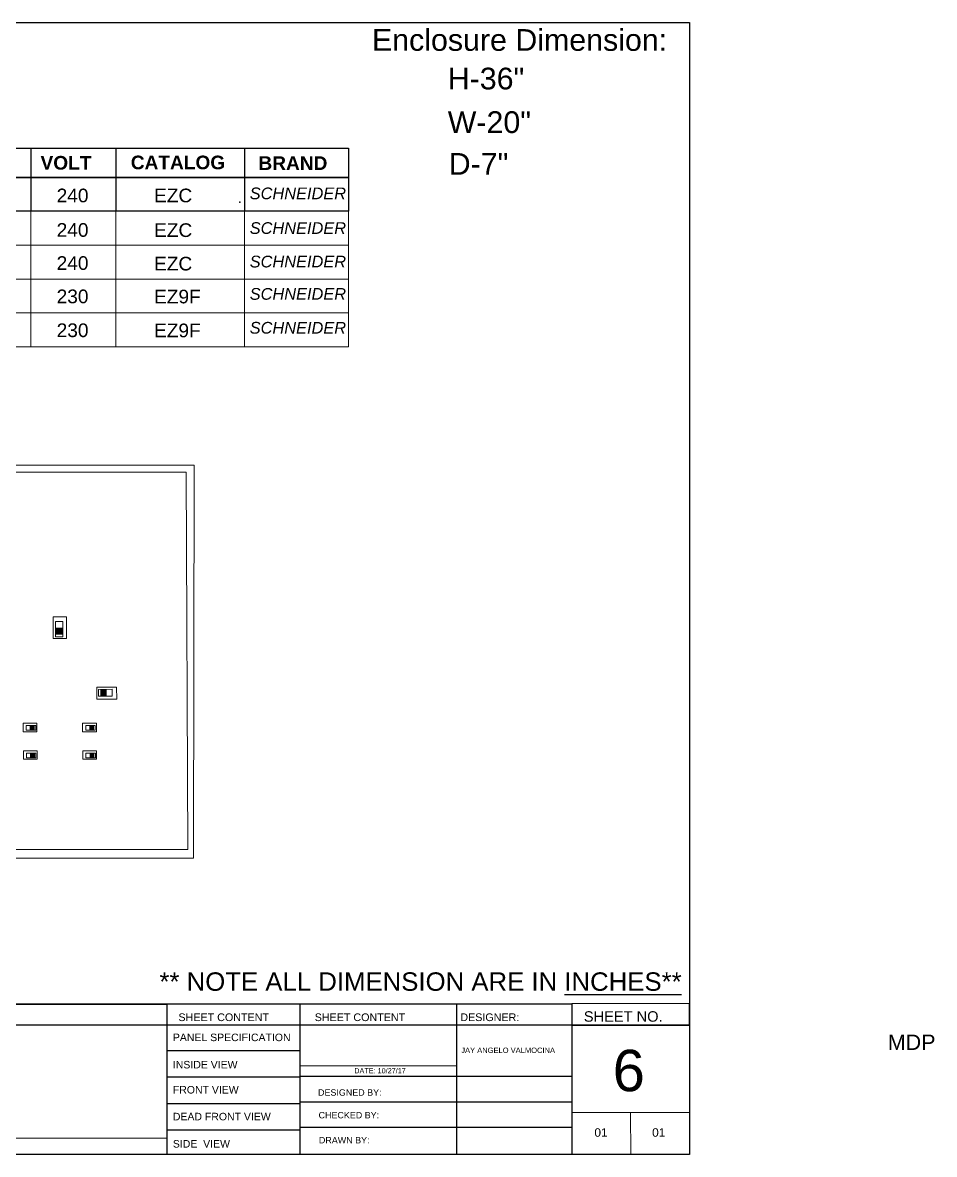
# Model space of a CAD drawing. Header units: inches. Extents: x 18739 to 22272, y 3658 to 7913.
# Drawn here: x 21311.1 to 21461.3, y 4806.9 to 4993.4 of the extents above; entities that cross this region are included whole.
import ezdxf

# ---------------------------------------------------------------- set-up
doc = ezdxf.new("R2010")
doc.units = ezdxf.units.IN
doc.header["$MEASUREMENT"] = 0
for name, color, linetype, lineweight in [('300-600AT', 7, 'Continuous', 13), ('ENCLOSRURE', 7, 'Continuous', 20), ('FL1500-OBJECT', 7, 'Continuous', 15)]:
    doc.layers.add(name, color=color, linetype=linetype, lineweight=lineweight)
doc.layers.add('DOOR', color=1, linetype='Continuous')
doc.styles.get("Standard").update_dxf_attribs({"font": 'arial.ttf'})
doc.styles.add('style2', font='swissk.ttf')

msp = doc.modelspace()

# ---------------------------------------------------------------- hatches: boundary and pattern name
at = {"layer": 'ENCLOSRURE'}
h = msp.add_hatch(color=3, dxfattribs=at)
h.dxf.hatch_style = 1
h.paths.add_polyline_path([(21317.65862, 4892.58372), (21317.65862, 4893.58305), (21316.56548, 4893.58305), (21316.56548, 4892.58372)])
h = msp.add_hatch(color=3, dxfattribs=at)
h.dxf.hatch_style = 1
h.paths.add_polyline_path([(21323.94704, 4882.44185), (21324.86082, 4882.44543), (21324.85691, 4883.44499), (21323.94313, 4883.44141)])
h = msp.add_hatch(color=3, dxfattribs=at)
h.dxf.hatch_style = 1
h.paths.add_polyline_path([(21312.96744, 4877.4926), (21312.33352, 4877.4926), (21312.33352, 4876.79918), (21312.96744, 4876.79918)])
h = msp.add_hatch(color=3, dxfattribs=at)
h.dxf.hatch_style = 1
h.paths.add_polyline_path([(21322.77707, 4877.4926), (21322.14315, 4877.4926), (21322.14315, 4876.79918), (21322.77707, 4876.79918)])
h = msp.add_hatch(color=3, dxfattribs=at)
h.dxf.hatch_style = 1
h.paths.add_polyline_path([(21313.01541, 4872.94692), (21312.38149, 4872.94692), (21312.38149, 4872.25349), (21313.01541, 4872.25349)])
h = msp.add_hatch(color=3, dxfattribs=at)
h.dxf.hatch_style = 1
h.paths.add_polyline_path([(21322.82505, 4872.94692), (21322.19113, 4872.94692), (21322.19113, 4872.25349), (21322.82505, 4872.25349)])

# ---------------------------------------------------------------- linework, layer by layer
for p, q in [((21312.44314, 4972.64634), (21312.44314, 4962.27128)), ((21326.42831, 4972.64634), (21326.42831, 4962.27128)), ((21347.65702, 4972.64634), (21347.65702, 4962.27128)), ((21153.72303, 4831.68107, 0.00935), (21401.57064, 4831.68107, 0.00935)), ((21356.82833, 4806.85811, 0.01028), (21356.82833, 4831.622, 0.01028)), ((21382.61688, 4806.85811, 0.01028), (21382.61688, 4831.622, 0.01028)), ((21401.57064, 4831.68107, 0.01028), (21401.57064, 4806.86404, 0.01028)), ((21420.83294, 4828.13142, 0.01028), (21222.51091, 4828.1314, -0.00122)), ((21356.82833, 4823.92644, 77.40414), (21334.85218, 4823.92644, 77.40583)), ((21356.82833, 4819.56923, 77.40414), (21334.85218, 4819.56923, 77.40583)), ((21401.57064, 4819.70115, 0.00863), (21356.82833, 4819.70115, 0.01028)), ((21401.57064, 4815.48602, 0.00863), (21356.83327, 4815.48602, 0.01028)), ((21356.82833, 4815.21202, 77.40414), (21334.85218, 4815.21202, 77.40583)), ((21356.82833, 4810.8548, 77.40414), (21334.85218, 4810.8548, 77.40583)), ((21401.57064, 4811.27089, 0.00863), (21356.82833, 4811.27089, 0.01027))]:
    msp.add_line(p, q)
at = {"elevation": 0.01028}
for points in [[(21153.72303, 4806.85811), (21153.72303, 4993.36027), (21420.93489, 4993.36027), (21420.93489, 4806.85811)], [(21334.85218, 4806.85811), (21268.25899, 4806.85811), (21268.25899, 4831.622), (21334.85218, 4831.622)], [(21401.57064, 4828.13142), (21420.93489, 4828.11908), (21420.93489, 4831.70374), (21401.57064, 4831.68107)]]:
    msp.add_lwpolyline(points, close=True, dxfattribs=at)
for points in [[(21300.46568, 4972.64634), (21364.78536, 4972.64634), (21364.78536, 4967.85399), (21300.46568, 4967.85399)], [(21300.46568, 4967.85399), (21364.78536, 4967.85399), (21364.78536, 4962.27128), (21300.46568, 4962.27128)]]:
    msp.add_lwpolyline(points)
at = {"layer": '300-600AT'}
for points, elevation in [([(21318.30183, 4891.87752), (21316.10382, 4891.87752), (21316.10382, 4895.45304), (21318.30183, 4895.45304)], -1311.75533), ([(21317.7244, 4892.1653), (21316.50892, 4892.1653), (21316.50892, 4894.64551), (21317.7244, 4894.64551)], -1311.75533), ([(21317.65862, 4892.58372), (21316.56548, 4892.58372), (21316.56548, 4893.58305), (21317.65862, 4893.58305)], -1311.75533), ([(21323.3036, 4881.85116), (21323.29572, 4883.86103), (21326.56518, 4883.87384), (21326.57305, 4881.86398)], -1079.5302), ([(21323.56467, 4882.3802), (21323.56032, 4883.49163), (21325.82822, 4883.50052), (21325.83257, 4882.38909)], -1079.5302), ([(21323.94704, 4882.44185), (21323.94313, 4883.44141), (21324.85691, 4883.44499), (21324.86082, 4882.44543)], -1079.5302), ([(21313.41542, 4877.90063), (21313.41542, 4876.50632), (21311.14729, 4876.50632), (21311.14729, 4877.90063)], -748.89812), ([(21313.23287, 4877.53433), (21313.23287, 4876.7633), (21311.65955, 4876.7633), (21311.65955, 4877.53433)], -748.89812), ([(21312.96744, 4877.4926), (21312.96744, 4876.79918), (21312.33352, 4876.79918), (21312.33352, 4877.4926)], -748.89812), ([(21323.22505, 4877.90063), (21323.22505, 4876.50632), (21320.95693, 4876.50632), (21320.95693, 4877.90063)], -748.89812), ([(21323.0425, 4877.53433), (21323.0425, 4876.7633), (21321.46918, 4876.7633), (21321.46918, 4877.53433)], -748.89812), ([(21322.77707, 4877.4926), (21322.77707, 4876.79918), (21322.14315, 4876.79918), (21322.14315, 4877.4926)], -748.89812), ([(21313.46339, 4873.35494), (21313.46339, 4871.96064), (21311.19527, 4871.96064), (21311.19527, 4873.35494)], -748.89812), ([(21323.27302, 4873.35494), (21323.27302, 4871.96064), (21321.0049, 4871.96064), (21321.0049, 4873.35494)], -748.89812), ([(21313.28084, 4872.98865), (21313.28084, 4872.21761), (21311.70752, 4872.21761), (21311.70752, 4872.98865)], -748.89812), ([(21313.01541, 4872.94692), (21313.01541, 4872.25349), (21312.38149, 4872.25349), (21312.38149, 4872.94692)], -748.89812), ([(21323.09047, 4872.98865), (21323.09047, 4872.21761), (21321.51716, 4872.21761), (21321.51716, 4872.98865)], -748.89812), ([(21322.82505, 4872.94692), (21322.82505, 4872.25349), (21322.19113, 4872.25349), (21322.19113, 4872.94692)], -748.89812)]:
    msp.add_lwpolyline(points, close=True, dxfattribs=dict(at, elevation=elevation))
at = {"layer": 'ENCLOSRURE'}
for p, q in [((21312.44314, 4962.27128), (21312.44314, 4956.68858)), ((21326.42831, 4962.27128), (21326.42831, 4956.68858)), ((21347.65702, 4962.27128), (21347.65702, 4956.68858)), ((21312.44314, 4956.68858), (21312.44314, 4951.10587)), ((21326.42831, 4956.68858), (21326.42831, 4951.10587)), ((21347.65702, 4956.68858), (21347.65702, 4951.10587)), ((21312.44314, 4951.10911), (21312.44314, 4945.52641)), ((21326.42831, 4951.10911), (21326.42831, 4945.52641)), ((21347.65702, 4951.10911), (21347.65702, 4945.52641)), ((21312.44314, 4945.52641), (21312.44314, 4939.9437)), ((21326.42831, 4945.52641), (21326.42831, 4939.9437)), ((21347.65702, 4945.52641), (21347.65702, 4939.9437))]:
    msp.add_line(p, q, dxfattribs=at)
at = {"layer": 'ENCLOSRURE', "color": 0}
for p, q in [((21356.82833, 4821.42024), (21382.61688, 4821.42024)), ((21401.57064, 4813.78395), (21420.93489, 4813.78395)), ((21411.25276, 4813.78395), (21411.27731, 4806.85811, 0.01028)), ((21268.32317, 4809.50055, 0.01028), (21334.84937, 4809.50055, -0.16217))]:
    msp.add_line(p, q, dxfattribs=at)
at = {"layer": 'ENCLOSRURE'}
for points in [[(21364.78536, 4956.68858), (21243.00164, 4956.68858), (21243.00164, 4962.27128), (21364.78536, 4962.27128)], [(21364.78536, 4951.10587), (21243.00164, 4951.10587), (21243.00164, 4956.68858), (21364.78536, 4956.68858)], [(21364.78536, 4945.52641), (21243.00164, 4945.52641), (21243.00164, 4951.10911), (21364.78536, 4951.10911)], [(21364.78536, 4939.9437), (21243.00164, 4939.9437), (21243.00164, 4945.52641), (21364.78536, 4945.52641)], [(21292.9879, 4920.44254), (21339.35216, 4920.4324), (21339.26052, 4855.69213), (21293.19653, 4855.69148)], [(21294.15536, 4919.27508), (21338.01416, 4919.27508), (21338.31717, 4857.08577), (21294.45837, 4857.08577)]]:
    msp.add_lwpolyline(points, close=True, dxfattribs=at)
at = {"layer": 'FL1500-OBJECT', "color": 0, "linetype": 'Continuous', "lineweight": 25}
msp.add_point((21346.84134, 4963.78765), dxfattribs=at)

# ---------------------------------------------------------------- texts
at = {"color": 0}
msp.add_text('SHEET NO.', height=1.724581, dxfattribs=at).set_placement((21403.54849, 4828.7199, 335.18722))
at = {"attachment_point": 1}
for s, width, heights, insert, char_height in [('\\pt6.1559;{\\fArial|b1|i0|c0|p34;\\H1.0975x;VOLT\\P}', 2.7127744, [0], (21314.02963, 4971.38779), 2.0519552), ('\\pt6.1559;{\\fArial|b1|i0|c0|p34;\\H1.0975x;CATALOG\\P}', 2.7127744, [0], (21328.89799, 4971.44623), 2.0519552), ('\\pt6.1559;{\\fArial|b1|i0|c0|p34;\\H1.0975x;BRAND\\P}', 2.7127744, [0], (21349.93298, 4971.33253), 2.0519552), ('{\\H1.0975x;240}', 2.7313605, [0.83509], (21316.68136, 4966.00364), 2.0519552), ('\\pt6.1559;{\\H1.0975x;EZC\\P}', 2.7313605, [0.83509], (21332.73421, 4966.00364), 2.0519552), ('{\\fArial|b0|i1|c0|p34;\\H1.0975x;SCHNEIDER}', 8.8886288, [0.83509], (21348.49313, 4966.18674), 1.7586914), ('{\\H1.0975x;240}', 2.7313605, [0.83509], (21316.68136, 4960.31837), 2.0519552), ('\\pt6.1559;{\\H1.0975x;EZC\\P}', 2.7313605, [0.83509], (21332.73421, 4960.2886), 2.0519552), ('{\\fArial|b0|i1|c0|p34;\\H1.0975x;SCHNEIDER}', 8.8886288, [0.83509], (21348.49313, 4960.47171), 1.7586914), ('{\\H1.0975x;240}', 2.7313605, [0.83509], (21316.68136, 4954.87059), 2.0519552), ('\\pt6.1559;{\\H1.0975x;EZC\\P}', 2.7313605, [0.83509], (21332.73421, 4954.76929), 2.0519552), ('{\\fArial|b0|i1|c0|p34;\\H1.0975x;SCHNEIDER}', 8.8886288, [0.83509], (21348.49313, 4954.95239), 1.7586914), ('{\\H1.0975x;230}', 2.7313605, [0.83509], (21316.68136, 4949.37451), 2.0519552), ('\\pt6.1559;{\\H1.0975x;EZ9F\\P}', 2.7313605, [0.83509], (21332.73421, 4949.34814), 2.0519552), ('{\\fArial|b0|i1|c0|p34;\\H1.0975x;SCHNEIDER}', 8.8886288, [0.83509], (21348.49313, 4949.62267), 1.7586914), ('{\\H1.0975x;230}', 2.7313605, [0.83509], (21316.68136, 4943.79181), 2.0519552), ('\\pt6.1559;{\\H1.0975x;EZ9F\\P}', 2.7313605, [0.83509], (21332.73421, 4943.76544), 2.0519552), ('{\\fArial|b0|i1|c0|p34;\\H1.0975x;SCHNEIDER}', 8.8886288, [0.83509], (21348.49313, 4944.03997), 1.7586914), ('DESIGNED BY:', 91.7572825, [0.83509], (21359.75149, 4817.57787, 0.01028), 1.0537831), ('CHECKED BY:', 91.7572825, [0.83509], (21359.84038, 4813.84372, 0.01028), 1.0537831), ('DRAWN BY:', 91.7572825, [0.83509], (21359.89875, 4809.72071, 0.01028), 1.053783)]:
    msp.add_mtext_dynamic_manual_height_columns(s, width=width, gutter_width=1, heights=heights, dxfattribs=dict(at, insert=insert, char_height=char_height))
at = {"insert": (21333.62112, 4836.85083, -44.48492), "char_height": 3.0372947, "width": 97.1187703, "attachment_point": 1}
msp.add_mtext('** NOTE ALL DIMENSION ARE IN {\\LINCHES**}', dxfattribs=at)
at = {"color": 0, "attachment_point": 1}
for s, width, insert, char_height in [('SHEET CONTENT', 70.8771784, (21336.7564, 4830.08626, 0.01028), 1.2645397), ('SHEET CONTENT', 70.8771784, (21359.19948, 4830.08626, 0.01028), 1.2645397), ('DESIGNER:', 40.9522683, (21383.20006, 4830.08626, 0.01028), 1.26454)]:
    msp.add_mtext_dynamic_manual_height_columns(s, width=width, gutter_width=1, heights=[0.83509], dxfattribs=dict(at, insert=insert, char_height=char_height))
note = msp.add_mtext_dynamic_manual_height_columns('MDP\\P', width=91.7572825, gutter_width=1, heights=[0.83509, 0], dxfattribs=dict(insert=(21360.8858, 4826.59608, 0.02468), char_height=2.529251, attachment_point=1, style='style2'))
at = {"layer": 'DOOR', "color": 253, "lineweight": 0, "style": 'style2'}
msp.add_text('6', height=6.82544, dxfattribs=at).set_placement((21408.30739, 4817.26617, -81.52197))
at = {"layer": 'ENCLOSRURE', "color": 0}
for s, height, p in [('Enclosure Dimension:', 3.5801425, (21368.63768, 4988.71579)), ('H-36"', 3.580142, (21381.12712, 4982.35618)), ('W-20"', 3.580142, (21381.12712, 4975.17164)), ('D-7"', 3.580142, (21381.28482, 4968.29188)), ('PANEL SPECIFICATION', 1.2370564, (21335.83292, 4825.51735)), ('INSIDE VIEW', 1.2370564, (21335.83292, 4821.02043)), ('DATE: 10/27/17', 0.8535554, (21365.72631, 4820.21271)), ('FRONT VIEW', 1.237056, (21335.83292, 4816.88693)), ('DEAD FRONT VIEW', 1.2370564, (21335.83292, 4812.46836)), ('01', 1.401898, (21405.29248, 4809.76021)), ('01', 1.401898, (21414.8062, 4809.76021)), ('SIDE  VIEW', 1.237056, (21335.83292, 4807.97852))]:
    msp.add_text(s, height=height, dxfattribs=at).set_placement(p)
at = {"layer": 'ENCLOSRURE', "color": 0, "style": 'style2'}
msp.add_text('JAY ANGELO VALMOCINA', height=0.8881502, dxfattribs=at).set_placement((21383.35952, 4823.56586))

doc.saveas('drawing.dxf')
